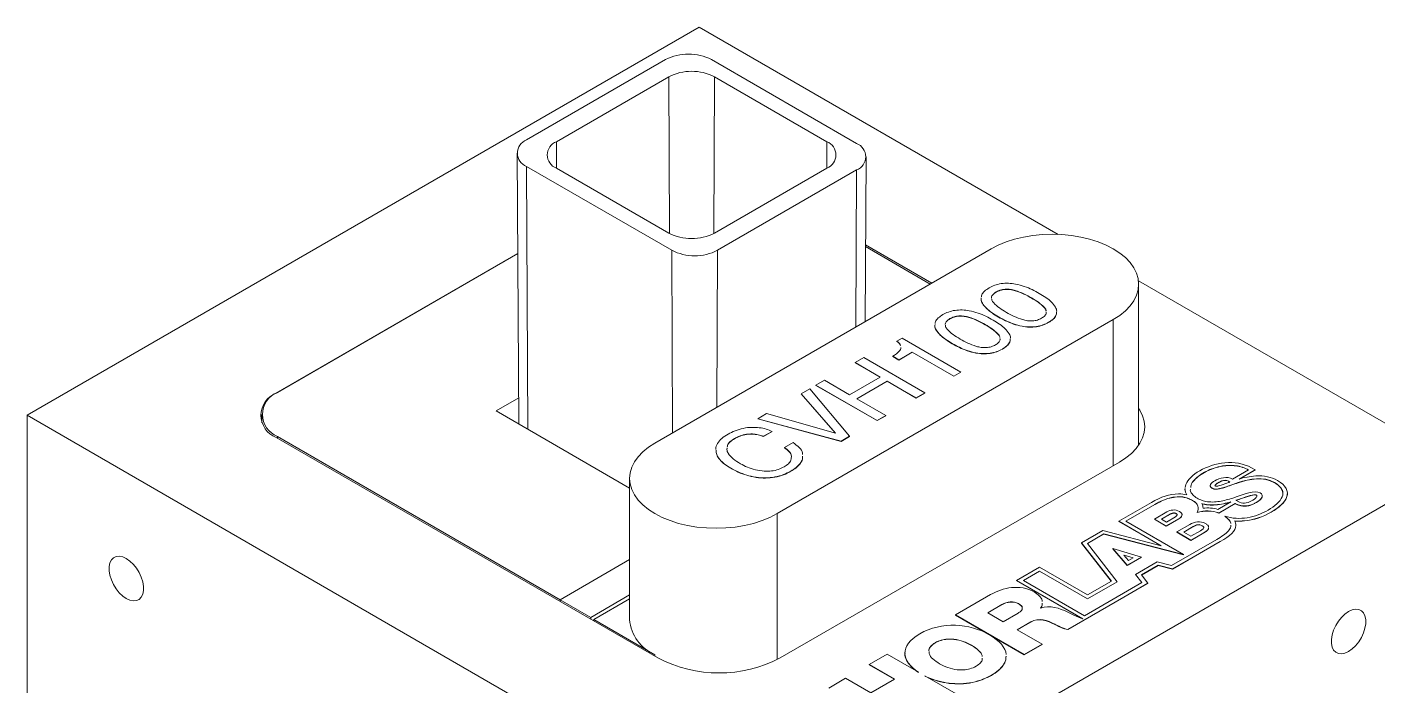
# Model space of a CAD drawing. Header units: inches. Extents: x 0 to 10.3, y -0.2 to 16.8.
# Drawn here: x 6.574 to 9.036, y 4.474 to 5.674 of the extents above; entities that cross this region are included whole.
import ezdxf

# ---------------------------------------------------------------- set-up
doc = ezdxf.new("R2010")
doc.units = ezdxf.units.IN
doc.header["$MEASUREMENT"] = 0

msp = doc.modelspace()

# ---------------------------------------------------------------- linework, layer by layer
at = {"color": 7, "linetype": 'Continuous', "lineweight": 0}
for p, q in [((7.79887, 5.67443), (6.57396, 4.9673)), ((8.45313, 5.29673), (7.79887, 5.67443)), ((7.73762, 5.61504), (7.48429, 5.46879)), ((8.08561, 5.46236), (7.82114, 5.61504)), ((7.74319, 5.5837), (7.53857, 5.46558)), ((8.03132, 5.46558), (7.82671, 5.5837)), ((7.46699, 5.44456), (7.47016, 4.95135)), ((7.48429, 5.42058), (7.74876, 5.2679)), ((7.53857, 5.41737), (7.74319, 5.29924)), ((7.82671, 5.29924), (8.03132, 5.41737)), ((8.10098, 5.13778), (8.1029, 5.43813)), ((7.83227, 5.2679), (8.08561, 5.41415)), ((8.33059, 5.27033), (7.71814, 4.91677)), ((8.21985, 5.2064), (8.10186, 5.27452)), ((8.22264, 5.20801), (8.10188, 5.27772)), ((7.46816, 5.26174), (7.02773, 5.00748)), ((7.46816, 5.26174), (7.03052, 5.00909)), ((9.17689, 4.87891), (8.59903, 5.2125)), ((8.59943, 4.91283), (8.59943, 5.20605)), ((8.33987, 5.19194), (8.33987, 5.19162)), ((8.40422, 5.18117), (8.40422, 5.18084)), ((8.34426, 5.14655), (8.34426, 5.14623)), ((8.43114, 5.15431), (8.43101, 5.15542)), ((7.94085, 4.7882), (8.5533, 5.14176)), ((8.25564, 5.14332), (8.25564, 5.143)), ((8.31999, 5.13254), (8.31999, 5.13222)), ((8.43541, 5.13666), (8.43541, 5.13634)), ((8.15894, 5.10233), (8.16855, 5.10788)), ((8.15894, 5.10233), (8.15894, 5.10201)), ((8.16855, 5.10788), (8.27563, 5.04607)), ((8.26003, 5.09793), (8.26003, 5.0976)), ((8.34691, 5.10568), (8.34678, 5.1068)), ((8.0829, 5.06338), (8.0986, 5.07244)), ((8.0986, 5.07244), (8.20995, 5.00816)), ((8.16284, 5.06832), (8.15142, 5.07491)), ((8.15142, 5.07491), (8.15142, 5.07459)), ((8.16284, 5.068), (8.15142, 5.07459)), ((8.18711, 5.08233), (8.16284, 5.06832)), ((8.18711, 5.08201), (8.16284, 5.068)), ((8.26278, 5.03865), (8.18711, 5.08233)), ((8.18711, 5.08233), (8.18711, 5.08201)), ((8.26278, 5.03833), (8.18711, 5.08201)), ((8.35118, 5.08804), (8.35118, 5.08771)), ((8.12858, 5.037), (8.0829, 5.06338)), ((8.0829, 5.06338), (8.0829, 5.06305)), ((8.1283, 5.03684), (8.0829, 5.06305)), ((8.16284, 5.06832), (8.16284, 5.068)), ((8.01151, 5.02217), (8.02722, 5.03123)), ((8.12287, 4.95788), (8.01151, 5.02217)), ((8.01151, 5.02217), (8.01151, 5.02185)), ((8.02722, 5.03123), (8.0729, 5.00486)), ((8.0729, 5.00486), (8.12858, 5.037)), ((8.14143, 5.02959), (8.08575, 4.99744)), ((8.14143, 5.02926), (8.08603, 4.99728)), ((8.19425, 4.99909), (8.14143, 5.02959)), ((8.14143, 5.02959), (8.14143, 5.02926)), ((8.19425, 4.99877), (8.14143, 5.02926)), ((8.27563, 5.04607), (8.26278, 5.03865)), ((8.27563, 5.04575), (8.26278, 5.03833)), ((8.26278, 5.03865), (8.26278, 5.03833)), ((8.27563, 5.04607), (8.27563, 5.04575)), ((7.46985, 4.99914), (7.42861, 4.97534)), ((7.98454, 5.0066), (8.00009, 5.01557)), ((8.04709, 4.93508), (7.98454, 5.0066)), ((7.98454, 5.0066), (7.98454, 5.00628)), ((8.04672, 4.93518), (7.98454, 5.00628)), ((8.00009, 5.01557), (8.0729, 4.92904)), ((8.12287, 4.95756), (8.01151, 5.02185)), ((8.08575, 4.99744), (8.13857, 4.96695)), ((8.20995, 5.00816), (8.19425, 4.99909)), ((8.20995, 5.00784), (8.19425, 4.99877)), ((8.19425, 4.99909), (8.19425, 4.99877)), ((8.20995, 5.00816), (8.20995, 5.00784)), ((7.42861, 4.97534), (7.67201, 4.83483)), ((6.57396, 4.9673), (7.95198, 4.17179)), ((6.57396, 4.9673), (6.57396, 3.61712)), ((7.00169, 4.96891), (7.00169, 4.95388)), ((7.90587, 4.96118), (7.92166, 4.9703)), ((7.90587, 4.96118), (7.90587, 4.96086)), ((8.0572, 4.91997), (7.90587, 4.96118)), ((8.0572, 4.91965), (7.90587, 4.96086)), ((7.92166, 4.9703), (8.04709, 4.93508)), ((8.13857, 4.96695), (8.12287, 4.95788)), ((8.13857, 4.96663), (8.12287, 4.95756)), ((8.12287, 4.95788), (8.12287, 4.95756)), ((8.13857, 4.96695), (8.13857, 4.96663)), ((7.02773, 4.92712), (7.7237, 4.52535)), ((7.03052, 4.92873), (7.54553, 4.63142)), ((7.86329, 4.92506), (7.86329, 4.92474)), ((7.93157, 4.9381), (7.91586, 4.92904)), ((7.93157, 4.93778), (7.91586, 4.92872)), ((7.91586, 4.92904), (7.91586, 4.92872)), ((7.93157, 4.9381), (7.93157, 4.93778)), ((8.0729, 4.92904), (8.0572, 4.91997)), ((8.0729, 4.92872), (8.0572, 4.91965)), ((8.0729, 4.92904), (8.0729, 4.92872)), ((7.84964, 4.90709), (7.84947, 4.90597)), ((7.95441, 4.90843), (7.97011, 4.9175)), ((7.95441, 4.90843), (7.95441, 4.90811)), ((8.0572, 4.91997), (8.0572, 4.91965)), ((7.94641, 4.52535), (8.56444, 4.88212)), ((7.95198, 4.17179), (9.17689, 4.87891)), ((7.67201, 4.85248), (7.67201, 4.5953)), ((7.85633, 4.8711), (7.85633, 4.87078)), ((7.96592, 4.86563), (7.96592, 4.86531)), ((8.77045, 4.85089), (8.79993, 4.86791)), ((8.81176, 4.86793), (8.7829, 4.85127)), ((8.81176, 4.86761), (8.78387, 4.85151)), ((8.80537, 4.87157), (8.81176, 4.86793)), ((8.81176, 4.86793), (8.81176, 4.86761)), ((8.68457, 4.83591), (8.68561, 4.84141)), ((8.75787, 4.84898), (8.75787, 4.84866)), ((8.76583, 4.84564), (8.76302, 4.84742)), ((8.76302, 4.84742), (8.76302, 4.8471)), ((8.76551, 4.84552), (8.76302, 4.8471)), ((8.78083, 4.84478), (8.78083, 4.84446)), ((8.84711, 4.84488), (8.84711, 4.84456)), ((8.56349, 4.77432), (8.62276, 4.80854)), ((8.62897, 4.80496), (8.576, 4.77438)), ((8.62897, 4.80464), (8.57628, 4.77422)), ((8.62897, 4.80496), (8.62897, 4.80464)), ((8.73939, 4.80435), (8.73939, 4.80403)), ((8.74381, 4.79604), (8.76727, 4.80959)), ((8.77562, 4.80676), (8.74565, 4.78947)), ((8.77562, 4.80644), (8.74565, 4.78915)), ((8.77562, 4.80676), (8.77562, 4.80644)), ((8.77669, 4.81249), (8.78069, 4.8104)), ((8.78675, 4.81591), (8.78675, 4.81558)), ((8.86916, 4.8179), (8.86916, 4.81758)), ((8.62834, 4.77821), (8.65118, 4.7914)), ((8.64987, 4.76579), (8.62834, 4.77821)), ((8.62834, 4.77821), (8.62834, 4.77789)), ((8.64987, 4.76546), (8.62834, 4.77789)), ((8.65754, 4.78773), (8.64101, 4.77819)), ((8.64101, 4.77819), (8.65002, 4.77298)), ((8.65754, 4.78741), (8.64129, 4.77803)), ((8.67271, 4.77897), (8.64987, 4.76579)), ((8.67271, 4.77865), (8.64987, 4.76546)), ((8.65002, 4.77298), (8.66655, 4.78252)), ((8.65754, 4.78773), (8.65754, 4.78741)), ((8.67271, 4.77897), (8.67271, 4.77865)), ((8.70629, 4.79046), (8.70629, 4.79014)), ((8.74565, 4.78947), (8.74565, 4.78915)), ((8.75642, 4.78376), (8.75642, 4.78344)), ((8.4956, 4.73508), (8.53427, 4.7574)), ((8.53623, 4.75125), (8.50626, 4.73394)), ((8.53427, 4.7574), (8.64049, 4.72987)), ((8.68114, 4.71368), (8.53623, 4.75125)), ((8.53623, 4.75125), (8.53623, 4.75092)), ((8.64049, 4.72987), (8.56349, 4.77432)), ((8.56349, 4.77432), (8.56349, 4.774)), ((8.63948, 4.73013), (8.56349, 4.774)), ((8.576, 4.77438), (8.68114, 4.71368)), ((8.64987, 4.76579), (8.64987, 4.76546)), ((8.66892, 4.75479), (8.69256, 4.76843)), ((8.69482, 4.73984), (8.66892, 4.75479)), ((8.66892, 4.75479), (8.66892, 4.75447)), ((8.69482, 4.73951), (8.66892, 4.75447)), ((8.69891, 4.76476), (8.68159, 4.75476)), ((8.68159, 4.75476), (8.69487, 4.74709)), ((8.69891, 4.76444), (8.68187, 4.7546)), ((8.71846, 4.75348), (8.69482, 4.73984)), ((8.71846, 4.75316), (8.69482, 4.73951)), ((8.69487, 4.74709), (8.71219, 4.75709)), ((8.69891, 4.76476), (8.69891, 4.76444)), ((8.71541, 4.76625), (8.71541, 4.76593)), ((8.71846, 4.75348), (8.71846, 4.75316)), ((8.77663, 4.76681), (8.77663, 4.76649)), ((8.7925, 4.77519), (8.7925, 4.77487)), ((8.54982, 4.66537), (8.4956, 4.73508)), ((8.4956, 4.73508), (8.4956, 4.73475)), ((8.54964, 4.66527), (8.4956, 4.73475)), ((8.50626, 4.73394), (8.56048, 4.66423)), ((8.53623, 4.75092), (8.50643, 4.73372)), ((8.68114, 4.71336), (8.53623, 4.75092)), ((8.65913, 4.69366), (8.74187, 4.74142)), ((8.74808, 4.73772), (8.66105, 4.68748)), ((8.74808, 4.7374), (8.66105, 4.68716)), ((8.69482, 4.73984), (8.69482, 4.73951)), ((8.74808, 4.73772), (8.74808, 4.7374)), ((7.67201, 4.70443), (7.54553, 4.63142)), ((8.57892, 4.6942), (8.55258, 4.72459)), ((8.55258, 4.72459), (8.60461, 4.70903)), ((8.55258, 4.72459), (8.55258, 4.72427)), ((8.57892, 4.69388), (8.55258, 4.72427)), ((8.58967, 4.7077), (8.5725, 4.71283)), ((8.5725, 4.71283), (8.58129, 4.70286)), ((8.58931, 4.70748), (8.57288, 4.7124)), ((8.60461, 4.70903), (8.57892, 4.6942)), ((8.60461, 4.70871), (8.57892, 4.69388)), ((8.58129, 4.70286), (8.58967, 4.7077)), ((8.60461, 4.70903), (8.60461, 4.70871)), ((8.68114, 4.71368), (8.68114, 4.71336)), ((8.37697, 4.66659), (8.41908, 4.6909)), ((8.41908, 4.68362), (8.38959, 4.66659)), ((8.41908, 4.6833), (8.38987, 4.66643)), ((8.41908, 4.6909), (8.50657, 4.6404)), ((8.50657, 4.63311), (8.41908, 4.68362)), ((8.41908, 4.68362), (8.41908, 4.6833)), ((8.50657, 4.63279), (8.41908, 4.6833)), ((8.57892, 4.6942), (8.57892, 4.69388)), ((8.59389, 4.67769), (8.63336, 4.70047)), ((8.60554, 4.66272), (8.59389, 4.67769)), ((8.59389, 4.67769), (8.59389, 4.67736)), ((8.60537, 4.66262), (8.59389, 4.67736)), ((8.63528, 4.6943), (8.60455, 4.67656)), ((8.63528, 4.69398), (8.60472, 4.67633)), ((8.63336, 4.70047), (8.65913, 4.69366)), ((8.66105, 4.68748), (8.63528, 4.6943)), ((8.63528, 4.6943), (8.63528, 4.69398)), ((8.66105, 4.68716), (8.63528, 4.69398)), ((8.66105, 4.68748), (8.66105, 4.68716)), ((8.49771, 4.59689), (8.37697, 4.66659)), ((8.37697, 4.66659), (8.37697, 4.66627)), ((8.4964, 4.59732), (8.37697, 4.66627)), ((8.38959, 4.66659), (8.50092, 4.60232)), ((8.50092, 4.60232), (8.60554, 4.66272)), ((8.50657, 4.6404), (8.54982, 4.66537)), ((8.56048, 4.66423), (8.50657, 4.63311)), ((8.56048, 4.66391), (8.50657, 4.63279)), ((8.56048, 4.66423), (8.56048, 4.66391)), ((8.61621, 4.66159), (8.57241, 4.63631)), ((8.61621, 4.66127), (8.57241, 4.63599)), ((8.60455, 4.67656), (8.61621, 4.66159)), ((8.61621, 4.66159), (8.61621, 4.66127)), ((7.54553, 4.63142), (7.60121, 4.59927)), ((7.54553, 4.63142), (7.54553, 4.6282)), ((7.60121, 4.59927), (7.67201, 4.64015)), ((7.67201, 4.63296), (7.60678, 4.5953)), ((8.26553, 4.60373), (8.32966, 4.64075)), ((8.57241, 4.63631), (8.47034, 4.57739)), ((8.57241, 4.63599), (8.47034, 4.57707)), ((8.50657, 4.63311), (8.50657, 4.63279)), ((8.57241, 4.63631), (8.57241, 4.63599)), ((8.3908, 4.53141), (8.26553, 4.60373)), ((8.26553, 4.60373), (8.26553, 4.60341)), ((8.3266, 4.56815), (8.26553, 4.60341)), ((8.35052, 4.6226), (8.32444, 4.60755)), ((8.32444, 4.60755), (8.35269, 4.59125)), ((8.35052, 4.62228), (8.32472, 4.60739)), ((8.35052, 4.6226), (8.35052, 4.62228)), ((8.35269, 4.59125), (8.38016, 4.60711)), ((8.38058, 4.62437), (8.38058, 4.62405)), ((8.42064, 4.6163), (8.421, 4.61609)), ((7.60121, 4.59927), (7.60121, 4.59606)), ((7.60678, 4.5953), (7.71814, 4.53102)), ((7.60678, 4.5953), (7.60678, 4.59285)), ((8.40279, 4.591), (8.37795, 4.57666)), ((8.40279, 4.59068), (8.37823, 4.5765)), ((8.40279, 4.591), (8.40279, 4.59068)), ((8.44672, 4.58679), (8.44672, 4.58647)), ((8.3908, 4.53109), (8.32917, 4.56667)), ((8.37795, 4.57666), (8.42357, 4.55033)), ((8.47034, 4.57739), (8.47034, 4.57707)), ((8.10878, 4.51324), (8.14155, 4.53215)), ((8.14155, 4.53215), (8.19852, 4.49927)), ((8.29526, 4.54857), (8.29526, 4.54825)), ((8.42357, 4.55033), (8.3908, 4.53141)), ((8.42357, 4.55), (8.3908, 4.53109)), ((8.3908, 4.53141), (8.3908, 4.53109)), ((8.42357, 4.55033), (8.42357, 4.55)), ((8.1544, 4.4869), (8.10878, 4.51324)), ((8.10878, 4.51324), (8.10878, 4.51292)), ((8.15412, 4.48674), (8.10878, 4.51292)), ((8.03492, 4.4706), (8.06562, 4.48832)), ((8.06562, 4.48832), (8.11124, 4.46199)), ((8.11124, 4.46199), (8.1544, 4.4869)), ((8.20985, 4.49272), (8.26682, 4.45984))]:
    msp.add_line(p, q, dxfattribs=at)
at = {"color": 8, "linetype": 'Continuous', "lineweight": 0}
for p, q in [((7.74448, 5.29852), (7.74319, 5.5837)), ((7.82542, 5.29852), (7.82671, 5.5837)), ((7.53879, 5.41724), (7.53857, 5.46558)), ((8.0311, 5.41724), (8.03132, 5.46558)), ((7.48646, 4.94194), (7.48429, 5.42058)), ((8.08431, 5.12815), (8.08561, 5.41415)), ((7.75027, 4.93532), (7.74876, 5.2679)), ((7.83097, 4.98191), (7.83227, 5.2679)), ((8.5533, 5.14176), (8.5533, 4.8757)), ((7.02773, 5.00741), (7.02773, 5.00748)), ((7.03052, 4.92873), (7.03052, 4.92552)), ((7.94085, 4.7882), (7.94085, 4.52229)), ((7.71814, 4.53102), (7.71814, 4.52856))]:
    msp.add_line(p, q, dxfattribs=at)
at = {"color": 7, "linetype": 'Continuous', "lineweight": 0, "flags": 128}
for points in [[(8.5533, 5.14176), (8.56507, 5.14936), (8.57529, 5.15768), (8.58383, 5.1666), (8.59059, 5.17602), (8.59548, 5.18582), (8.59844, 5.19587), (8.59943, 5.20605), (8.59844, 5.21622), (8.59548, 5.22627), (8.59059, 5.23607), (8.58383, 5.24549), (8.57529, 5.25441), (8.56507, 5.26273), (8.5533, 5.27033), (8.54013, 5.27712), (8.52573, 5.28302), (8.51027, 5.28795), (8.49396, 5.29186), (8.47699, 5.29468), (8.45958, 5.29639), (8.44195, 5.29696), (8.42431, 5.29639), (8.4069, 5.29468), (8.38993, 5.29186), (8.37362, 5.28795), (8.35816, 5.28302), (8.34376, 5.27712), (8.33059, 5.27033)], [(8.56444, 4.88212), (8.5762, 4.88973), (8.58642, 4.89804), (8.59497, 4.90696), (8.60172, 4.91638), (8.60661, 4.92618), (8.60957, 4.93623), (8.61056, 4.94641), (8.60957, 4.95659), (8.60661, 4.96664), (8.60172, 4.97643), (8.59943, 4.97999)], [(7.71814, 4.91677), (7.70637, 4.90917), (7.69615, 4.90085), (7.68761, 4.89193), (7.68085, 4.88251), (7.67596, 4.87271), (7.673, 4.86266), (7.67201, 4.85248), (7.673, 4.8423), (7.67596, 4.83225), (7.68085, 4.82246), (7.68761, 4.81304), (7.69615, 4.80411), (7.70637, 4.7958), (7.71814, 4.7882), (7.7313, 4.78141), (7.74571, 4.77551), (7.76116, 4.77057), (7.77748, 4.76667), (7.79445, 4.76385), (7.81186, 4.76214), (7.82949, 4.76157), (7.84712, 4.76214), (7.86453, 4.76385), (7.8815, 4.76667), (7.89782, 4.77057), (7.91328, 4.77551), (7.92768, 4.78141), (7.94085, 4.7882)], [(6.75491, 4.63362), (6.76145, 4.63064), (6.76771, 4.62937), (6.77341, 4.62988), (6.77829, 4.63214), (6.78216, 4.63606), (6.78484, 4.64145), (6.7862, 4.64809), (6.7862, 4.65569), (6.78484, 4.66391), (6.78216, 4.67239), (6.77829, 4.68077), (6.77341, 4.68867), (6.76771, 4.69576), (6.76145, 4.70172), (6.75491, 4.70629), (6.74837, 4.70927), (6.74211, 4.71054), (6.73642, 4.71003), (6.73153, 4.70777), (6.72766, 4.70386), (6.72498, 4.69846), (6.72362, 4.69182), (6.72362, 4.68422), (6.72498, 4.676), (6.72766, 4.66752), (6.73153, 4.65914), (6.73642, 4.65124), (6.74211, 4.64415), (6.74837, 4.63819), (6.75491, 4.63362)], [(8.98202, 4.53719), (8.98856, 4.54176), (8.99482, 4.54772), (9.00051, 4.55481), (9.0054, 4.56272), (9.00927, 4.57109), (9.01195, 4.57958), (9.01331, 4.5878), (9.01331, 4.59539), (9.01195, 4.60203), (9.00927, 4.60743), (9.0054, 4.61134), (9.00051, 4.6136), (8.99482, 4.61411), (8.98856, 4.61285), (8.98202, 4.60987), (8.97548, 4.60529), (8.96922, 4.59934), (8.96352, 4.59225), (8.95863, 4.58434), (8.95477, 4.57597), (8.95209, 4.56748), (8.95073, 4.55926), (8.95073, 4.55167), (8.95209, 4.54503), (8.95477, 4.53963), (8.95863, 4.53572), (8.96352, 4.53346), (8.96922, 4.53295), (8.97548, 4.53421), (8.98202, 4.53719)]]:
    msp.add_lwpolyline(points, dxfattribs=at)
at = {"color": 7, "linetype": 'Continuous', "lineweight": 0}
for centre, radius, start, end in [((7.77938, 5.53445), 0.09077, 62.60967, 117.39033), ((7.78495, 5.50311), 0.09077, 62.60967, 117.39033), ((7.49344, 5.44469), 0.02578, 110.78342, 249.21658), ((7.54772, 5.44147), 0.02578, 110.78342, 249.21658), ((8.02217, 5.44147), 0.02578, 290.78342, 69.21658), ((8.07646, 5.43826), 0.02578, 290.78342, 69.21658), ((7.78495, 5.37984), 0.09077, 242.60967, 297.39033), ((7.79052, 5.3485), 0.09077, 242.60967, 297.39033), ((7.04337, 4.9673), 0.04311, 111.26827, 248.73173), ((7.04615, 4.96891), 0.04311, 111.26827, 248.73173), ((7.74912, 4.60194), 0.07739, 184.91931, 246.40083), ((7.83506, 4.73887), 0.24082, 242.45764, 297.54236)]:
    msp.add_arc(centre, radius, start, end, dxfattribs=at)
for points, knots in [([(8.31303, 5.18297), (8.31312, 5.18413), (8.31343, 5.18782), (8.31825, 5.19362), (8.32402, 5.1974), (8.32691, 5.1993)], [0, 0, 0, 0, 0.1857181, 0.5924969, 1, 1, 1, 1]), ([(8.32691, 5.1993), (8.3302, 5.20099), (8.33677, 5.20438), (8.34908, 5.20745), (8.36238, 5.20815), (8.37685, 5.20642), (8.39148, 5.20238), (8.40576, 5.1964), (8.41425, 5.19174), (8.4185, 5.18941)], [0, 0, 0, 0, 0.1250097, 0.2498187, 0.3746177, 0.4995844, 0.6662456, 0.8330883, 1, 1, 1, 1]), ([(8.40422, 5.18117), (8.39968, 5.18369), (8.39059, 5.18872), (8.3776, 5.19399), (8.36587, 5.19676), (8.35629, 5.19724), (8.34701, 5.19555), (8.34225, 5.19315), (8.33987, 5.19194)], [0, 0, 0, 0, 0.2504857, 0.5006234, 0.6257053, 0.7504467, 0.8750529, 1, 1, 1, 1]), ([(8.40422, 5.18084), (8.39968, 5.18336), (8.39059, 5.1884), (8.3776, 5.19367), (8.36587, 5.19644), (8.35629, 5.19692), (8.34701, 5.19523), (8.34225, 5.19283), (8.33987, 5.19162)], [0, 0, 0, 0, 0.2504857, 0.5006234, 0.6257053, 0.7504467, 0.8750529, 1, 1, 1, 1]), ([(8.34426, 5.14655), (8.34022, 5.14899), (8.33215, 5.15387), (8.32183, 5.16213), (8.31502, 5.17051), (8.31191, 5.17709), (8.31258, 5.18033), (8.31273, 5.18106)], [0, 0, 0, 0, 0.252351, 0.5045737, 0.7564865, 0.9454202, 1, 1, 1, 1]), ([(8.34426, 5.14623), (8.34022, 5.14867), (8.33215, 5.15355), (8.32183, 5.16181), (8.31502, 5.17019), (8.31191, 5.17677), (8.31258, 5.18001), (8.31273, 5.18074)], [0, 0, 0, 0, 0.252351, 0.5045737, 0.7564865, 0.9454202, 1, 1, 1, 1]), ([(8.33987, 5.19194), (8.33785, 5.19057), (8.33381, 5.18782), (8.33109, 5.18389), (8.33146, 5.18175), (8.33151, 5.18141)], [0, 0, 0, 0, 0.4574037, 0.9137488, 1, 1, 1, 1]), ([(8.33987, 5.19162), (8.33785, 5.19025), (8.33381, 5.1875), (8.33109, 5.18357), (8.33146, 5.18143), (8.33151, 5.18109)], [0, 0, 0, 0, 0.4574037, 0.9137488, 1, 1, 1, 1]), ([(8.33166, 5.18029), (8.3317, 5.17919), (8.33182, 5.17626), (8.33653, 5.17016), (8.34544, 5.16267), (8.35417, 5.15742), (8.35854, 5.15479)], [0, 0, 0, 0, 0.1076171, 0.2859961, 0.6427674, 1, 1, 1, 1]), ([(8.43078, 5.15767), (8.43075, 5.15812), (8.43059, 5.16038), (8.42603, 5.16583), (8.41737, 5.17333), (8.40861, 5.17855), (8.40422, 5.18117)], [0, 0, 0, 0, 0.0469082, 0.2374264, 0.61844, 1, 1, 1, 1]), ([(8.43075, 5.15767), (8.43072, 5.15801), (8.43055, 5.16016), (8.426, 5.1655), (8.41738, 5.17301), (8.40861, 5.17823), (8.40422, 5.18084)], [0, 0, 0, 0, 0.0361712, 0.2288357, 0.6141416, 1, 1, 1, 1]), ([(8.4185, 5.18941), (8.42254, 5.18697), (8.4306, 5.18209), (8.44096, 5.17382), (8.44753, 5.16542), (8.45061, 5.15931), (8.45009, 5.15656), (8.45004, 5.15632)], [0, 0, 0, 0, 0.261947, 0.5237751, 0.7852686, 0.9813766, 1, 1, 1, 1]), ([(8.2288, 5.13435), (8.22889, 5.1355), (8.22919, 5.13919), (8.23402, 5.14499), (8.23979, 5.14878), (8.24268, 5.15067)], [0, 0, 0, 0, 0.1857181, 0.5924969, 1, 1, 1, 1]), ([(8.24268, 5.15067), (8.24597, 5.15237), (8.25254, 5.15575), (8.26485, 5.15882), (8.27815, 5.15952), (8.29262, 5.1578), (8.30725, 5.15375), (8.32153, 5.14778), (8.33002, 5.14311), (8.33427, 5.14078)], [0, 0, 0, 0, 0.1250097, 0.2498187, 0.3746177, 0.4995844, 0.6662456, 0.8330883, 1, 1, 1, 1]), ([(8.31999, 5.13254), (8.31545, 5.13506), (8.30636, 5.1401), (8.29337, 5.14536), (8.28164, 5.14813), (8.27206, 5.14861), (8.26278, 5.14693), (8.25802, 5.14452), (8.25564, 5.14332)], [0, 0, 0, 0, 0.2504857, 0.5006234, 0.6257053, 0.7504467, 0.8750529, 1, 1, 1, 1]), ([(8.31999, 5.13222), (8.31545, 5.13474), (8.30636, 5.13977), (8.29337, 5.14504), (8.28164, 5.14781), (8.27206, 5.14829), (8.26278, 5.14661), (8.25802, 5.1442), (8.25564, 5.143)], [0, 0, 0, 0, 0.2504857, 0.5006234, 0.6257053, 0.7504467, 0.8750529, 1, 1, 1, 1]), ([(8.43541, 5.13666), (8.43214, 5.13498), (8.4256, 5.13161), (8.41334, 5.12854), (8.4001, 5.12789), (8.38569, 5.12958), (8.37119, 5.13368), (8.35691, 5.13956), (8.34848, 5.14422), (8.34426, 5.14655)], [0, 0, 0, 0, 0.1250107, 0.2498359, 0.3746524, 0.4996179, 0.6662484, 0.833081, 1, 1, 1, 1]), ([(8.43541, 5.13634), (8.43214, 5.13465), (8.4256, 5.13129), (8.41334, 5.12821), (8.4001, 5.12757), (8.38569, 5.12926), (8.37119, 5.13336), (8.35691, 5.13924), (8.34848, 5.1439), (8.34426, 5.14623)], [0, 0, 0, 0, 0.1250107, 0.2498359, 0.3746524, 0.4996179, 0.6662484, 0.833081, 1, 1, 1, 1]), ([(8.35854, 5.15479), (8.36307, 5.15229), (8.37214, 5.14729), (8.38507, 5.14204), (8.39679, 5.13935), (8.40632, 5.13888), (8.41556, 5.14055), (8.4203, 5.14294), (8.42267, 5.14414)], [0, 0, 0, 0, 0.250471, 0.5006114, 0.6256895, 0.7504346, 0.8750586, 1, 1, 1, 1]), ([(8.42267, 5.14414), (8.42471, 5.14551), (8.4288, 5.14824), (8.43165, 5.15251), (8.43115, 5.15503), (8.43101, 5.15575)], [0, 0, 0, 0, 0.4176755, 0.8345296, 1, 1, 1, 1]), ([(8.44985, 5.15521), (8.44972, 5.15329), (8.44942, 5.14883), (8.44412, 5.14234), (8.43831, 5.13855), (8.43541, 5.13666)], [0, 0, 0, 0, 0.2744308, 0.6369449, 1, 1, 1, 1]), ([(8.44985, 5.15489), (8.44972, 5.15297), (8.44942, 5.14851), (8.44412, 5.14202), (8.43831, 5.13823), (8.43541, 5.13634)], [0, 0, 0, 0, 0.2744308, 0.6369449, 1, 1, 1, 1]), ([(8.26003, 5.09793), (8.25599, 5.10037), (8.24792, 5.10524), (8.2376, 5.11351), (8.23079, 5.12188), (8.22768, 5.12846), (8.22835, 5.13171), (8.2285, 5.13243)], [0, 0, 0, 0, 0.252351, 0.5045737, 0.7564865, 0.9454202, 1, 1, 1, 1]), ([(8.26003, 5.0976), (8.25599, 5.10004), (8.24792, 5.10492), (8.2376, 5.11318), (8.23079, 5.12156), (8.22768, 5.12814), (8.22835, 5.13139), (8.2285, 5.13211)], [0, 0, 0, 0, 0.252351, 0.5045737, 0.7564865, 0.9454202, 1, 1, 1, 1]), ([(8.25564, 5.14332), (8.25362, 5.14194), (8.24958, 5.13919), (8.24686, 5.13527), (8.24723, 5.13312), (8.24728, 5.13278)], [0, 0, 0, 0, 0.4574037, 0.9137488, 1, 1, 1, 1]), ([(8.25564, 5.143), (8.25362, 5.14162), (8.24958, 5.13887), (8.24686, 5.13495), (8.24723, 5.1328), (8.24728, 5.13246)], [0, 0, 0, 0, 0.4574037, 0.9137488, 1, 1, 1, 1]), ([(8.24742, 5.13167), (8.24747, 5.13056), (8.24759, 5.12764), (8.2523, 5.12154), (8.26121, 5.11404), (8.26994, 5.10879), (8.27431, 5.10617)], [0, 0, 0, 0, 0.1076171, 0.2859961, 0.6427674, 1, 1, 1, 1]), ([(8.34655, 5.10905), (8.34652, 5.10949), (8.34636, 5.11175), (8.3418, 5.1172), (8.33314, 5.12471), (8.32438, 5.12993), (8.31999, 5.13254)], [0, 0, 0, 0, 0.0469082, 0.2374264, 0.61844, 1, 1, 1, 1]), ([(8.34652, 5.10904), (8.34649, 5.10938), (8.34632, 5.11153), (8.34177, 5.11688), (8.33315, 5.12439), (8.32438, 5.12961), (8.31999, 5.13222)], [0, 0, 0, 0, 0.0361712, 0.2288357, 0.6141416, 1, 1, 1, 1]), ([(8.33427, 5.14078), (8.33831, 5.13834), (8.34637, 5.13346), (8.35673, 5.1252), (8.3633, 5.11679), (8.36638, 5.11069), (8.36586, 5.10794), (8.36581, 5.1077)], [0, 0, 0, 0, 0.261947, 0.5237751, 0.7852686, 0.9813766, 1, 1, 1, 1]), ([(8.16544, 5.09385), (8.16534, 5.09473), (8.16497, 5.09791), (8.16147, 5.10047), (8.15894, 5.10233)], [0, 0, 0, 0, 0.277615, 1, 1, 1, 1]), ([(8.16538, 5.09383), (8.16528, 5.09461), (8.16489, 5.09768), (8.16148, 5.10016), (8.15894, 5.10201)], [0, 0, 0, 0, 0.2531627, 1, 1, 1, 1]), ([(8.35118, 5.08804), (8.34791, 5.08635), (8.34137, 5.08298), (8.32911, 5.07991), (8.31587, 5.07927), (8.30146, 5.08096), (8.28695, 5.08506), (8.27268, 5.09094), (8.26425, 5.0956), (8.26003, 5.09793)], [0, 0, 0, 0, 0.1250107, 0.2498359, 0.3746524, 0.4996179, 0.6662484, 0.833081, 1, 1, 1, 1]), ([(8.35118, 5.08771), (8.34791, 5.08603), (8.34137, 5.08266), (8.32911, 5.07959), (8.31587, 5.07894), (8.30146, 5.08063), (8.28695, 5.08473), (8.27268, 5.09062), (8.26425, 5.09527), (8.26003, 5.0976)], [0, 0, 0, 0, 0.1250107, 0.2498359, 0.3746524, 0.4996179, 0.6662484, 0.833081, 1, 1, 1, 1]), ([(8.27431, 5.10617), (8.27884, 5.10367), (8.28791, 5.09867), (8.30084, 5.09341), (8.31256, 5.09072), (8.32209, 5.09025), (8.33133, 5.09193), (8.33607, 5.09432), (8.33844, 5.09552)], [0, 0, 0, 0, 0.250471, 0.5006114, 0.6256895, 0.7504346, 0.8750586, 1, 1, 1, 1]), ([(8.33844, 5.09552), (8.34048, 5.09688), (8.34457, 5.09962), (8.34742, 5.10389), (8.34692, 5.10641), (8.34678, 5.10712)], [0, 0, 0, 0, 0.4176755, 0.8345296, 1, 1, 1, 1]), ([(8.36562, 5.10658), (8.36549, 5.10466), (8.36519, 5.1002), (8.35989, 5.09371), (8.35408, 5.08993), (8.35118, 5.08804)], [0, 0, 0, 0, 0.2744308, 0.6369449, 1, 1, 1, 1]), ([(8.36562, 5.10626), (8.36549, 5.10434), (8.36519, 5.09988), (8.35989, 5.09339), (8.35408, 5.08961), (8.35118, 5.08771)], [0, 0, 0, 0, 0.2744308, 0.6369449, 1, 1, 1, 1]), ([(8.15142, 5.07491), (8.15373, 5.07633), (8.15833, 5.07917), (8.16344, 5.08407), (8.1668, 5.08817), (8.16618, 5.09046), (8.16608, 5.09084)], [0, 0, 0, 0, 0.3134715, 0.6266457, 0.9388093, 1, 1, 1, 1]), ([(7.82931, 4.90503), (7.82926, 4.9053), (7.82862, 4.90897), (7.83183, 4.91607), (7.83935, 4.92542), (7.84739, 4.9305), (7.85142, 4.93304)], [0, 0, 0, 0, 0.0256885, 0.3502386, 0.6749344, 1, 1, 1, 1]), ([(7.86329, 4.92506), (7.86049, 4.92323), (7.8549, 4.91956), (7.85029, 4.91396), (7.85001, 4.91042), (7.84992, 4.90933)], [0, 0, 0, 0, 0.4091571, 0.8176279, 1, 1, 1, 1]), ([(7.86329, 4.92474), (7.86049, 4.9229), (7.85491, 4.91924), (7.85034, 4.91374), (7.85005, 4.91031), (7.84997, 4.90932)], [0, 0, 0, 0, 0.4164744, 0.8322503, 1, 1, 1, 1]), ([(7.85142, 4.93304), (7.85553, 4.93521), (7.86373, 4.93954), (7.87874, 4.94396), (7.89408, 4.94575), (7.90841, 4.94505), (7.9209, 4.94251), (7.92801, 4.93957), (7.93157, 4.9381)], [0, 0, 0, 0, 0.1868474, 0.3734736, 0.5599222, 0.7065656, 0.8532235, 1, 1, 1, 1]), ([(7.91586, 4.92904), (7.91275, 4.93012), (7.90652, 4.93229), (7.8957, 4.93366), (7.88412, 4.93297), (7.8728, 4.93004), (7.86646, 4.92672), (7.86329, 4.92506)], [0, 0, 0, 0, 0.1868108, 0.373348, 0.5599139, 0.7797407, 1, 1, 1, 1]), ([(7.91586, 4.92872), (7.91275, 4.9298), (7.90652, 4.93196), (7.8957, 4.93334), (7.88412, 4.93265), (7.8728, 4.92972), (7.86646, 4.9264), (7.86329, 4.92474)], [0, 0, 0, 0, 0.1868108, 0.373348, 0.5599139, 0.7797407, 1, 1, 1, 1]), ([(7.85633, 4.8711), (7.85246, 4.8735), (7.84473, 4.87829), (7.83586, 4.8867), (7.83014, 4.89538), (7.82969, 4.90128), (7.82948, 4.90391)], [0, 0, 0, 0, 0.2631889, 0.5262229, 0.7890855, 1, 1, 1, 1]), ([(7.85633, 4.87078), (7.85246, 4.87318), (7.84473, 4.87797), (7.83586, 4.88638), (7.83014, 4.89506), (7.82969, 4.90096), (7.82948, 4.90359)], [0, 0, 0, 0, 0.2631889, 0.5262229, 0.7890855, 1, 1, 1, 1]), ([(7.84964, 4.90741), (7.84949, 4.9067), (7.84886, 4.90356), (7.85217, 4.89663), (7.86022, 4.88756), (7.86934, 4.88191), (7.8739, 4.87909)], [0, 0, 0, 0, 0.0655239, 0.2910561, 0.6451797, 1, 1, 1, 1]), ([(7.96672, 4.89162), (7.96679, 4.89209), (7.96733, 4.89543), (7.96358, 4.90166), (7.95747, 4.90617), (7.95441, 4.90843)], [0, 0, 0, 0, 0.0767666, 0.5378648, 1, 1, 1, 1]), ([(7.96672, 4.89129), (7.96679, 4.89177), (7.96733, 4.89511), (7.96358, 4.90133), (7.95747, 4.90585), (7.95441, 4.90811)], [0, 0, 0, 0, 0.0767666, 0.5378648, 1, 1, 1, 1]), ([(7.97011, 4.9175), (7.97394, 4.91467), (7.98158, 4.90901), (7.98714, 4.90116), (7.98689, 4.89666), (7.98684, 4.89577)], [0, 0, 0, 0, 0.445022, 0.8893975, 1, 1, 1, 1]), ([(7.8739, 4.87909), (7.87802, 4.87689), (7.88625, 4.87251), (7.90095, 4.86766), (7.91619, 4.86533), (7.93069, 4.86558), (7.9434, 4.86818), (7.95004, 4.87153), (7.95336, 4.87321)], [0, 0, 0, 0, 0.1869753, 0.3737341, 0.560251, 0.7068425, 0.8533258, 1, 1, 1, 1]), ([(7.95336, 4.87321), (7.95616, 4.87505), (7.96174, 4.87873), (7.96639, 4.88485), (7.96653, 4.8889), (7.96658, 4.8905)], [0, 0, 0, 0, 0.3775764, 0.7544829, 1, 1, 1, 1]), ([(7.98682, 4.89271), (7.98695, 4.89102), (7.98729, 4.88648), (7.98306, 4.87938), (7.97593, 4.87191), (7.96926, 4.86772), (7.96592, 4.86563)], [0, 0, 0, 0, 0.1652488, 0.4433776, 0.7215758, 1, 1, 1, 1]), ([(7.98682, 4.89239), (7.98695, 4.8907), (7.98729, 4.88616), (7.98306, 4.87906), (7.97593, 4.87159), (7.96926, 4.8674), (7.96592, 4.86531)], [0, 0, 0, 0, 0.1652488, 0.4433776, 0.7215758, 1, 1, 1, 1]), ([(8.68561, 4.84141), (8.68913, 4.85002), (8.69819, 4.85888), (8.71112, 4.86634), (8.73671, 4.88111), (8.77577, 4.88846), (8.80537, 4.87157)], [36, 36, 36, 36, 37, 37, 37, 38, 38, 38, 38]), ([(8.79993, 4.86791), (8.79635, 4.86969), (8.78955, 4.87309), (8.77715, 4.87581), (8.76466, 4.87644), (8.75089, 4.87508), (8.7364, 4.8714), (8.72233, 4.86544), (8.71019, 4.85807), (8.70082, 4.84973), (8.69477, 4.84221), (8.69447, 4.83747), (8.69438, 4.836)], [0, 0, 0, 0, 0.0970034, 0.1844392, 0.2684209, 0.3531234, 0.4701363, 0.5916583, 0.7114282, 0.8311769, 0.9477157, 1, 1, 1, 1]), ([(8.79993, 4.86759), (8.79635, 4.86937), (8.78955, 4.87277), (8.77715, 4.87549), (8.76466, 4.87612), (8.75089, 4.87476), (8.7364, 4.87108), (8.72233, 4.86512), (8.71019, 4.85775), (8.70083, 4.84941), (8.69482, 4.84199), (8.69451, 4.83735), (8.69442, 4.83599)], [0, 0, 0, 0, 0.0973704, 0.185137, 0.2694364, 0.3544594, 0.471915, 0.5938968, 0.7141198, 0.8343216, 0.9513013, 1, 1, 1, 1]), ([(7.96592, 4.86563), (7.9616, 4.86338), (7.95296, 4.85887), (7.93698, 4.8545), (7.91959, 4.8529), (7.90184, 4.85423), (7.88504, 4.8581), (7.86964, 4.86388), (7.86076, 4.86869), (7.85633, 4.8711)], [0, 0, 0, 0, 0.1400406, 0.2799295, 0.4197582, 0.5596955, 0.706361, 0.8531485, 1, 1, 1, 1]), ([(7.96592, 4.86531), (7.9616, 4.86305), (7.95296, 4.85855), (7.93698, 4.85418), (7.91959, 4.85258), (7.90184, 4.85391), (7.88504, 4.85778), (7.86964, 4.86356), (7.86076, 4.86837), (7.85633, 4.87078)], [0, 0, 0, 0, 0.1400406, 0.2799295, 0.4197582, 0.5596955, 0.706361, 0.8531485, 1, 1, 1, 1]), ([(8.78083, 4.84478), (8.75975, 4.8379), (8.74215, 4.82956), (8.73346, 4.83458), (8.72605, 4.83886), (8.73177, 4.84436), (8.7381, 4.84802), (8.74714, 4.85324), (8.76066, 4.85708), (8.77045, 4.85089)], [1, 1, 1, 1, 2, 2, 2, 3, 3, 3, 4, 4, 4, 4]), ([(8.70629, 4.79046), (8.71075, 4.79814), (8.70804, 4.80654), (8.69794, 4.81237), (8.6744, 4.82596), (8.64815, 4.8164), (8.62897, 4.80496)], [13, 13, 13, 13, 14, 14, 14, 15, 15, 15, 15]), ([(8.68762, 4.82254), (8.68557, 4.82591), (8.68326, 4.8297), (8.68411, 4.83357), (8.68421, 4.83401)], [0, 0, 0, 0, 0.8881201, 1, 1, 1, 1]), ([(8.68762, 4.82222), (8.68557, 4.82559), (8.68326, 4.82938), (8.68411, 4.83325), (8.68421, 4.83369)], [0, 0, 0, 0, 0.8881201, 1, 1, 1, 1]), ([(8.69397, 4.83296), (8.69385, 4.83232), (8.69328, 4.82934), (8.69648, 4.82388), (8.7032, 4.81775), (8.71216, 4.81313), (8.7226, 4.81002), (8.73453, 4.80903), (8.74724, 4.81028), (8.7595, 4.81298), (8.7673, 4.81541), (8.77124, 4.81663)], [0, 0, 0, 0, 0.0323988, 0.1510485, 0.2794624, 0.3977126, 0.4967501, 0.6187766, 0.7415895, 0.8694572, 1, 1, 1, 1]), ([(8.78083, 4.84446), (8.77657, 4.843), (8.76845, 4.84024), (8.75789, 4.83646), (8.74914, 4.83387), (8.74286, 4.8327), (8.73822, 4.83271), (8.73509, 4.83336), (8.73252, 4.83471), (8.73065, 4.83643), (8.72974, 4.83816), (8.73013, 4.83912), (8.73026, 4.83941)], [0, 0, 0, 0, 0.2356786, 0.4485794, 0.5901355, 0.7040381, 0.7579515, 0.8082878, 0.8583844, 0.919912, 0.9755714, 1, 1, 1, 1]), ([(8.75787, 4.84898), (8.75414, 4.84903), (8.74899, 4.84738), (8.7441, 4.84455), (8.74402, 4.84451), (8.73621, 4.83995), (8.73945, 4.83805)], [0, 0, 0, 0, 1, 1, 1, 2, 2, 2, 2]), ([(8.75787, 4.84866), (8.75671, 4.84858), (8.75411, 4.84841), (8.75046, 4.84726), (8.74753, 4.84604), (8.74564, 4.84508), (8.74478, 4.84462), (8.74437, 4.84438), (8.74412, 4.84424), (8.74386, 4.84409), (8.74336, 4.84378), (8.74217, 4.84299), (8.74035, 4.84162), (8.73893, 4.84011), (8.73859, 4.83892), (8.73875, 4.83853), (8.73883, 4.83835)], [0, 0, 0, 0, 0.1246256, 0.2785791, 0.4374678, 0.5136093, 0.5482021, 0.5636239, 0.575825, 0.5854424, 0.6036804, 0.654462, 0.7794653, 0.92558, 0.9675618, 1, 1, 1, 1]), ([(8.75642, 4.78376), (8.78423, 4.77473), (8.812, 4.78128), (8.83544, 4.79481), (8.85951, 4.8087), (8.87569, 4.82838), (8.84711, 4.84488)], [30, 30, 30, 30, 31, 31, 31, 32, 32, 32, 32]), ([(8.77124, 4.81663), (8.79214, 4.82341), (8.81084, 4.83166), (8.82078, 4.82592), (8.82916, 4.82108), (8.82326, 4.81415), (8.81382, 4.80871), (8.8013, 4.80147), (8.78951, 4.79947), (8.77562, 4.80676)], [8, 8, 8, 8, 9, 9, 9, 10, 10, 10, 11, 11, 11, 11]), ([(8.86218, 4.82441), (8.86223, 4.82465), (8.86277, 4.8271), (8.861, 4.83196), (8.85614, 4.83874), (8.85025, 4.84254), (8.84711, 4.84456)], [0, 0, 0, 0, 0.0320468, 0.3274235, 0.6423843, 1, 1, 1, 1]), ([(8.87047, 4.82535), (8.87051, 4.8252), (8.87108, 4.82261), (8.87009, 4.82002), (8.86916, 4.81758)], [0, 0, 0, 0, 0.0561722, 1, 1, 1, 1]), ([(8.70819, 4.79681), (8.70813, 4.79848), (8.70799, 4.80307), (8.70363, 4.80837), (8.69668, 4.81297), (8.68971, 4.81619), (8.67887, 4.81883), (8.66593, 4.81886), (8.65245, 4.81578), (8.64003, 4.81087), (8.63269, 4.80673), (8.62897, 4.80464)], [0, 0, 0, 0, 0.0795338, 0.2186427, 0.2671022, 0.3716521, 0.4617988, 0.5871739, 0.7172669, 0.8565113, 1, 1, 1, 1]), ([(8.82472, 4.82072), (8.82474, 4.82066), (8.8253, 4.81921), (8.82351, 4.81602), (8.82018, 4.81259), (8.81624, 4.8098), (8.81247, 4.80756), (8.80733, 4.80496), (8.80072, 4.80254), (8.79313, 4.80161), (8.78661, 4.8023), (8.78089, 4.80389), (8.77747, 4.80554), (8.77562, 4.80644)], [0, 0, 0, 0, 0.0041111, 0.1129413, 0.2369156, 0.3070686, 0.3850956, 0.4743103, 0.60702, 0.7245941, 0.8045817, 0.8941685, 1, 1, 1, 1]), ([(8.78675, 4.81558), (8.7849, 4.81495), (8.78169, 4.81384), (8.77844, 4.81276), (8.77706, 4.8123)], [0, 0, 0, 0, 0.5744452, 1, 1, 1, 1]), ([(8.78069, 4.8104), (8.78833, 4.80639), (8.79513, 4.80544), (8.80731, 4.81247), (8.81138, 4.81482), (8.81798, 4.81989), (8.81385, 4.82227), (8.81061, 4.82415), (8.79682, 4.81938), (8.78675, 4.81591)], [0, 0, 0, 0, 1, 1, 1, 2, 2, 2, 3, 3, 3, 3]), ([(8.81501, 4.81946), (8.81509, 4.81981), (8.81527, 4.82061), (8.81453, 4.82157), (8.81348, 4.82219), (8.81236, 4.82238), (8.81108, 4.82239), (8.80776, 4.82207), (8.80223, 4.82067), (8.7947, 4.81833), (8.78941, 4.81651), (8.78675, 4.81558)], [0, 0, 0, 0, 0.0526056, 0.1181197, 0.1489465, 0.1792971, 0.2157063, 0.2593838, 0.4684933, 0.7318066, 1, 1, 1, 1]), ([(8.86916, 4.8179), (8.86574, 4.80902), (8.85598, 4.79974), (8.84092, 4.79105), (8.82567, 4.78224), (8.80893, 4.77676), (8.7925, 4.77519)], [1, 1, 1, 1, 2, 2, 2, 3, 3, 3, 3]), ([(8.86916, 4.81758), (8.86574, 4.8087), (8.85598, 4.79942), (8.84092, 4.79072), (8.82567, 4.78192), (8.80893, 4.77644), (8.7925, 4.77487)], [1, 1, 1, 1, 2, 2, 2, 3, 3, 3, 3]), ([(8.65118, 4.7914), (8.65736, 4.79497), (8.66591, 4.79681), (8.67412, 4.79207), (8.68218, 4.78741), (8.67779, 4.7819), (8.67271, 4.77897)], [3, 3, 3, 3, 4, 4, 4, 5, 5, 5, 5]), ([(8.66655, 4.78252), (8.66828, 4.78352), (8.67186, 4.78609), (8.66786, 4.7884), (8.66593, 4.78951), (8.66328, 4.79104), (8.65754, 4.78773)], [1, 1, 1, 1, 2, 2, 2, 3, 3, 3, 3]), ([(8.66955, 4.7852), (8.66962, 4.78558), (8.66978, 4.78645), (8.6687, 4.78762), (8.66722, 4.78846), (8.6658, 4.78914), (8.66427, 4.78945), (8.6627, 4.7894), (8.66113, 4.78906), (8.65934, 4.78839), (8.65819, 4.78776), (8.65754, 4.78741)], [0, 0, 0, 0, 0.1111457, 0.254013, 0.3714262, 0.4661556, 0.5644505, 0.6389427, 0.7300894, 0.8474645, 1, 1, 1, 1]), ([(8.67845, 4.78655), (8.67847, 4.78588), (8.67854, 4.78404), (8.67651, 4.78122), (8.67395, 4.77949), (8.67271, 4.77865)], [0, 0, 0, 0, 0.2270147, 0.6240199, 1, 1, 1, 1]), ([(8.76747, 4.77021), (8.76747, 4.77044), (8.76752, 4.77292), (8.76401, 4.77782), (8.75907, 4.78169), (8.75642, 4.78376)], [0, 0, 0, 0, 0.0455122, 0.4889304, 1, 1, 1, 1]), ([(8.76747, 4.77021), (8.76747, 4.77034), (8.76749, 4.77271), (8.76399, 4.7775), (8.75906, 4.78137), (8.75642, 4.78344)], [0, 0, 0, 0, 0.0248592, 0.477872, 1, 1, 1, 1]), ([(8.71829, 4.7622), (8.7183, 4.76223), (8.71848, 4.76259), (8.71835, 4.76354), (8.71733, 4.76483), (8.71604, 4.76557), (8.71541, 4.76593)], [0, 0, 0, 0, 0.0201731, 0.2653616, 0.6441208, 1, 1, 1, 1]), ([(8.7268, 4.76252), (8.72676, 4.76194), (8.72665, 4.76), (8.72363, 4.75679), (8.72026, 4.75464), (8.71846, 4.75348)], [0, 0, 0, 0, 0.1659353, 0.5527418, 1, 1, 1, 1]), ([(8.7268, 4.7622), (8.72676, 4.76162), (8.72665, 4.75967), (8.72363, 4.75647), (8.72026, 4.75431), (8.71846, 4.75316)], [0, 0, 0, 0, 0.1659353, 0.5527418, 1, 1, 1, 1]), ([(8.72137, 4.7701), (8.72278, 4.76914), (8.72541, 4.76735), (8.72717, 4.76492), (8.72697, 4.76374), (8.72696, 4.76364)], [0, 0, 0, 0, 0.5182372, 0.9602721, 1, 1, 1, 1]), ([(8.74187, 4.74142), (8.74616, 4.74383), (8.75429, 4.74839), (8.76314, 4.75617), (8.76776, 4.76262), (8.76753, 4.76629), (8.76748, 4.76716)], [0, 0, 0, 0, 0.3379459, 0.6411763, 0.914911, 1, 1, 1, 1]), ([(8.40896, 4.64582), (8.41233, 4.6435), (8.41897, 4.63894), (8.42363, 4.63262), (8.42369, 4.62909), (8.4237, 4.6285)], [0, 0, 0, 0, 0.4623421, 0.9112909, 1, 1, 1, 1]), ([(8.38016, 4.60711), (8.38175, 4.60814), (8.3847, 4.61006), (8.38724, 4.61299), (8.38732, 4.61478), (8.38735, 4.61537)], [0, 0, 0, 0, 0.4368811, 0.812621, 1, 1, 1, 1]), ([(8.38749, 4.61649), (8.38751, 4.61662), (8.38774, 4.61807), (8.38553, 4.62103), (8.38231, 4.6232), (8.38058, 4.62437)], [0, 0, 0, 0, 0.0425625, 0.4853938, 1, 1, 1, 1]), ([(8.38749, 4.61617), (8.38751, 4.6163), (8.38774, 4.61775), (8.38553, 4.62071), (8.38231, 4.62288), (8.38058, 4.62405)], [0, 0, 0, 0, 0.0425625, 0.4853938, 1, 1, 1, 1]), ([(8.42387, 4.62545), (8.42395, 4.62473), (8.4243, 4.62158), (8.42224, 4.6186), (8.42064, 4.6163)], [0, 0, 0, 0, 0.2270433, 1, 1, 1, 1]), ([(8.42387, 4.62513), (8.42395, 4.62441), (8.4243, 4.62126), (8.42224, 4.61828), (8.42064, 4.61597)], [0, 0, 0, 0, 0.2270433, 1, 1, 1, 1]), ([(8.19852, 4.49927), (8.16712, 4.51995), (8.16319, 4.54769), (8.20075, 4.56936), (8.24038, 4.59225), (8.2917, 4.58845), (8.32802, 4.56749)], [23, 23, 23, 23, 24, 24, 24, 25, 25, 25, 25]), ([(8.29526, 4.54857), (8.29039, 4.55107), (8.28093, 4.55591), (8.26533, 4.55968), (8.25113, 4.56018), (8.23896, 4.55806), (8.22832, 4.55341), (8.22054, 4.54731), (8.21703, 4.5419), (8.21741, 4.539), (8.21749, 4.53841)], [0, 0, 0, 0, 0.1874037, 0.3640173, 0.4767485, 0.5925443, 0.7236329, 0.8547305, 0.9705282, 1, 1, 1, 1]), ([(8.29526, 4.54825), (8.29039, 4.55074), (8.28093, 4.55559), (8.26533, 4.55936), (8.25113, 4.55986), (8.23896, 4.55774), (8.22832, 4.55309), (8.22054, 4.54699), (8.21703, 4.54158), (8.21741, 4.53868), (8.21749, 4.53809)], [0, 0, 0, 0, 0.1874037, 0.3640173, 0.4767485, 0.5925443, 0.7236329, 0.8547305, 0.9705282, 1, 1, 1, 1]), ([(8.19852, 4.49895), (8.19373, 4.50246), (8.18441, 4.50931), (8.17631, 4.52123), (8.1731, 4.52989), (8.17388, 4.53429), (8.17394, 4.53463)], [0, 0, 0, 0, 0.3396568, 0.6619459, 0.9742842, 1, 1, 1, 1]), ([(8.21758, 4.5373), (8.21759, 4.536), (8.21765, 4.53116), (8.22424, 4.52307), (8.23251, 4.51762), (8.23677, 4.5148)], [0, 0, 0, 0, 0.1506433, 0.5627306, 1, 1, 1, 1]), ([(8.31429, 4.52801), (8.31426, 4.52866), (8.31409, 4.53284), (8.30769, 4.54029), (8.29948, 4.54576), (8.29526, 4.54857)], [0, 0, 0, 0, 0.0813767, 0.5270711, 1, 1, 1, 1]), ([(8.31426, 4.52801), (8.31424, 4.52855), (8.31405, 4.53262), (8.30767, 4.53997), (8.29948, 4.54544), (8.29526, 4.54825)], [0, 0, 0, 0, 0.0688401, 0.520617, 1, 1, 1, 1]), ([(8.35785, 4.52843), (8.35779, 4.52621), (8.35765, 4.52065), (8.35298, 4.51187), (8.34426, 4.50239), (8.33062, 4.49305), (8.31298, 4.48485), (8.29172, 4.47949), (8.26993, 4.47787), (8.24847, 4.47973), (8.22779, 4.48463), (8.21594, 4.48998), (8.20985, 4.49272)], [0, 0, 0, 0, 0.0570905, 0.1425279, 0.2331008, 0.3319136, 0.4551159, 0.5664739, 0.6720985, 0.777218, 0.8856865, 1, 1, 1, 1]), ([(8.35785, 4.52811), (8.35779, 4.52588), (8.35765, 4.52033), (8.35298, 4.51155), (8.34426, 4.50207), (8.33062, 4.49273), (8.31298, 4.48452), (8.29172, 4.47917), (8.26993, 4.47754), (8.24847, 4.47941), (8.22779, 4.48431), (8.21594, 4.48966), (8.20985, 4.4924)], [0, 0, 0, 0, 0.0570905, 0.1425279, 0.2331008, 0.3319136, 0.4551159, 0.5664739, 0.6720985, 0.777218, 0.8856865, 1, 1, 1, 1]), ([(8.23677, 4.5148), (8.24163, 4.51231), (8.25109, 4.50746), (8.26669, 4.50369), (8.28089, 4.5032), (8.29306, 4.50531), (8.3037, 4.50996), (8.31148, 4.51606), (8.31499, 4.52147), (8.31461, 4.52437), (8.31453, 4.52496)], [0, 0, 0, 0, 0.187401, 0.3640079, 0.4767355, 0.5925328, 0.7236312, 0.8547205, 0.9705159, 1, 1, 1, 1])]:
    msp.add_open_spline(points, degree=3, knots=knots, dxfattribs=at)
for points in [[(8.84711, 4.84488), (8.82674, 4.85664), (8.80174, 4.85156), (8.78083, 4.84478)], [(8.84711, 4.84456), (8.82674, 4.85632), (8.80174, 4.85124), (8.78083, 4.84446)], [(8.7829, 4.85127), (8.79155, 4.85383), (8.80189, 4.85629), (8.8128, 4.85694)], [(8.8128, 4.85694), (8.82797, 4.85784), (8.84133, 4.85503), (8.85249, 4.84858)], [(8.73945, 4.83805), (8.74296, 4.83754), (8.75563, 4.84203), (8.76323, 4.84472)], [(8.76302, 4.84742), (8.76088, 4.84877), (8.75915, 4.84897), (8.75787, 4.84898)], [(8.76302, 4.8471), (8.76088, 4.84845), (8.75915, 4.84864), (8.75787, 4.84866)], [(8.76323, 4.84472), (8.76409, 4.84502), (8.76496, 4.84533), (8.76583, 4.84564)], [(8.85249, 4.84858), (8.86774, 4.83978), (8.8735, 4.82917), (8.86916, 4.8179)], [(8.62276, 4.80854), (8.63992, 4.81875), (8.65632, 4.82415), (8.67214, 4.82423)], [(8.67214, 4.82423), (8.67751, 4.82425), (8.68268, 4.82368), (8.68762, 4.82254)], [(8.73939, 4.80435), (8.73048, 4.80376), (8.72219, 4.80446), (8.71459, 4.80642)], [(8.71459, 4.80642), (8.71611, 4.80382), (8.7169, 4.80108), (8.71691, 4.79825)], [(8.73939, 4.80403), (8.73048, 4.80344), (8.72219, 4.80413), (8.71459, 4.8061)], [(8.76727, 4.80959), (8.75896, 4.80721), (8.74931, 4.80501), (8.73939, 4.80435)], [(8.76727, 4.80927), (8.75896, 4.80689), (8.74931, 4.80469), (8.73939, 4.80403)], [(8.78675, 4.81591), (8.78351, 4.81479), (8.78016, 4.81363), (8.77669, 4.81249)], [(8.69256, 4.76843), (8.70144, 4.77356), (8.71142, 4.77585), (8.72137, 4.7701)], [(8.74565, 4.78947), (8.73372, 4.79408), (8.71929, 4.7946), (8.70629, 4.79046)], [(8.74565, 4.78915), (8.73372, 4.79376), (8.71929, 4.79428), (8.70629, 4.79014)], [(8.71691, 4.79825), (8.72603, 4.7991), (8.73531, 4.79834), (8.74381, 4.79604)], [(8.71541, 4.76625), (8.71264, 4.76785), (8.70846, 4.77027), (8.69891, 4.76476)], [(8.71541, 4.76593), (8.71264, 4.76753), (8.70846, 4.76995), (8.69891, 4.76444)], [(8.71219, 4.75709), (8.72174, 4.7626), (8.71808, 4.76471), (8.71541, 4.76625)], [(8.77663, 4.76681), (8.77626, 4.75698), (8.76638, 4.74743), (8.74808, 4.73772)], [(8.77663, 4.76649), (8.77626, 4.75666), (8.76638, 4.74711), (8.74808, 4.7374)], [(8.7925, 4.77519), (8.78638, 4.7746), (8.78056, 4.77457), (8.77469, 4.77506)], [(8.77469, 4.77506), (8.77595, 4.77249), (8.77674, 4.7695), (8.77663, 4.76681)], [(8.7925, 4.77487), (8.78638, 4.77428), (8.78056, 4.77424), (8.77469, 4.77474)], [(8.32966, 4.64075), (8.35185, 4.65356), (8.3837, 4.6604), (8.40896, 4.64582)], [(8.38058, 4.62437), (8.37128, 4.62974), (8.35968, 4.62789), (8.35052, 4.6226)], [(8.38058, 4.62405), (8.37128, 4.62941), (8.35968, 4.62757), (8.35052, 4.62228)], [(8.421, 4.61609), (8.43754, 4.62199), (8.45632, 4.61562), (8.46931, 4.60935)], [(8.46931, 4.60935), (8.474, 4.60698), (8.488, 4.59938), (8.49771, 4.59689)], [(8.44672, 4.58679), (8.43321, 4.59358), (8.41811, 4.59985), (8.40279, 4.591)], [(8.44672, 4.58647), (8.43321, 4.59325), (8.41811, 4.59953), (8.40279, 4.59068)], [(8.47034, 4.57739), (8.46332, 4.57819), (8.45059, 4.58497), (8.44672, 4.58679)], [(8.47034, 4.57707), (8.46332, 4.57787), (8.45059, 4.58465), (8.44672, 4.58647)], [(8.32802, 4.56749), (8.34618, 4.557), (8.3569, 4.54435), (8.35813, 4.53147)]]:
    msp.add_open_spline(points, degree=3, dxfattribs=at)

doc.saveas('drawing.dxf')
